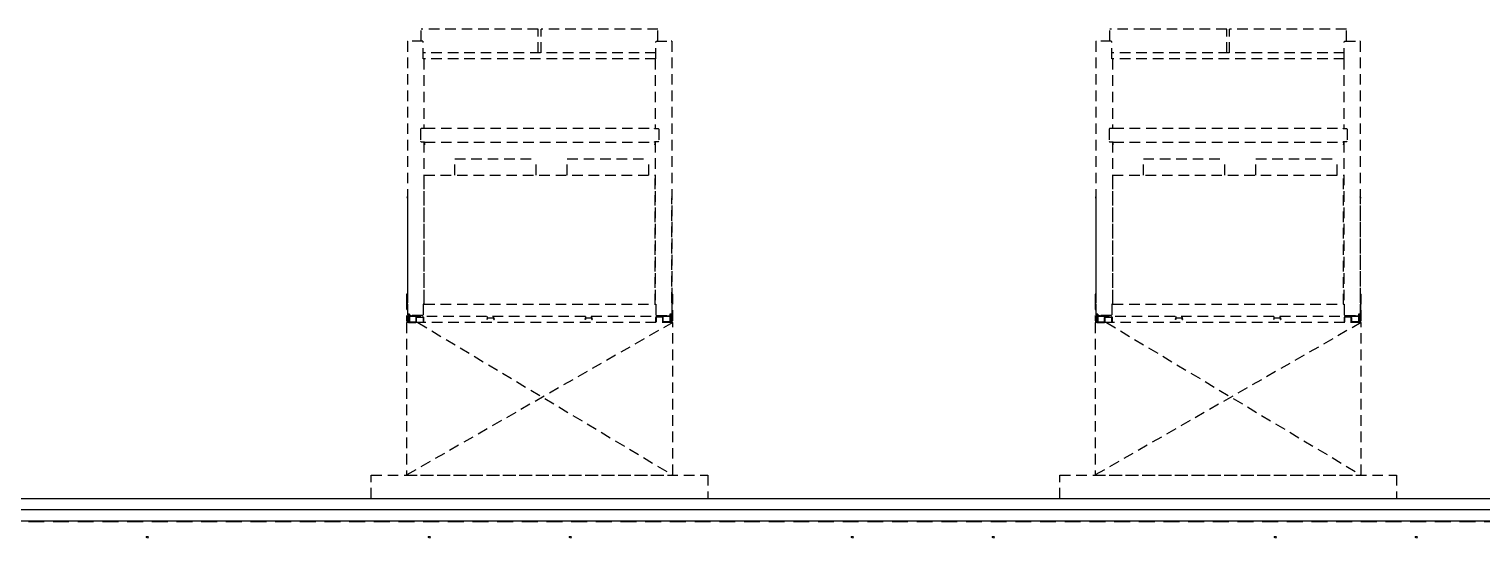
# Model space of a CAD drawing. Header units: millimetres. Extents: x 17311 to 801382, y -242618 to -104888.
# Drawn here: x 297146 to 309511, y -161657 to -157329 of the extents above; entities that cross this region are included whole.
import ezdxf

# ---------------------------------------------------------------- set-up
doc = ezdxf.new("R2010")
doc.units = ezdxf.units.MM
doc.header["$LTSCALE"] = 250
doc.linetypes.add('A2', pattern=[8, 2, -2, 2, -2])
doc.linetypes.add('HID', pattern=[2.8, 1.8, -1])
for name, color, linetype in [('A-ELE-252', 252, 'Continuous'), ('A-FIN', 6, 'Continuous'), ('A-FIN-8', 8, 'Continuous'), ('A-HAT-WIREMESH', 9, 'g_mesh'), ('A-WP', 1, 'HID'), ('C-1', 252, 'Continuous')]:
    doc.layers.add(name, color=color, linetype=linetype)
doc.styles.add('Gdim', font='')
doc.styles.get('Gdim').set_extended_font_data('Dotum')
doc.linetypes.add('g_mesh', pattern='A,10,-0.8,["X",Gdim,S=0.6,R=0,X=-0.15,Y=-0.3],-0.8', length=11.6)

# ---------------------------------------------------------------- blocks, each defined once
blk = doc.blocks.new('냉동기 횡단면도')
at = {"layer": 'A-ELE-252', "linetype": 'HID', "ltscale": 0.2, "extrusion": (0, 1, 0)}
for p, q in [((776015, 79393), (776020, 79393)), ((776015, 79393), (776015, 77056)), ((776015, 79393), (776020, 79393)), ((776015, 79393), (776015, 77056)), ((776146, 79393), (776020, 79393)), ((776146, 79393), (776020, 79393)), ((777128, 79497), (776133, 79497)), ((776133, 79393), (776133, 79497)), ((777128, 79497), (776133, 79497)), ((776133, 79393), (776133, 79497)), ((776146, 79393), (776151, 79388)), ((776146, 79393), (776151, 79388)), ((776151, 79243), (776151, 79388)), ((776151, 79243), (776151, 79388)), ((777128, 79294), (777128, 79497)), ((777128, 79294), (777128, 79497)), ((778148, 79497), (777153, 79497)), ((777153, 79294), (777153, 79497)), ((778148, 79497), (777153, 79497)), ((777153, 79294), (777153, 79497)), ((778134, 79393), (778129, 79388)), ((778134, 79393), (778129, 79388)), ((778129, 79243), (778129, 79388)), ((778129, 79243), (778129, 79388)), ((778134, 79393), (778260, 79393)), ((778134, 79393), (778260, 79393)), ((778148, 79393), (778148, 79497)), ((778148, 79393), (778148, 79497)), ((778265, 79393), (778260, 79393)), ((778265, 79393), (778260, 79393)), ((778265, 79393), (778265, 77056)), ((778265, 79393), (778265, 77056)), ((778129, 79294), (776151, 79294)), ((778129, 79294), (776151, 79294)), ((778129, 79244), (776151, 79244)), ((778129, 79244), (776151, 79244)), ((776156, 79243), (776151, 79243)), ((776156, 79243), (776151, 79243)), ((776156, 79243), (776156, 78648)), ((776156, 79243), (776156, 78648)), ((778124, 79243), (778129, 79243)), ((778124, 79243), (778124, 78648)), ((778124, 79243), (778129, 79243)), ((778124, 79243), (778124, 78648)), ((776132, 78648), (776127, 78643)), ((776132, 78648), (776127, 78643)), ((776127, 78643), (776127, 78541)), ((776127, 78643), (776127, 78541)), ((776162, 78648), (776132, 78648)), ((776162, 78648), (776132, 78648)), ((776162, 78652), (778119, 78652)), ((776162, 78652), (776162, 78648)), ((776162, 78652), (778119, 78652)), ((776162, 78652), (776162, 78648)), ((778119, 78648), (778119, 78652)), ((778119, 78648), (778119, 78652)), ((778119, 78648), (778149, 78648)), ((778119, 78648), (778149, 78648)), ((778154, 78643), (778149, 78648)), ((778154, 78643), (778149, 78648)), ((778154, 78643), (778154, 78541)), ((778154, 78643), (778154, 78541)), ((776127, 78541), (776132, 78536)), ((776127, 78541), (776132, 78536)), ((776132, 78536), (776162, 78536)), ((776132, 78536), (776162, 78536)), ((776156, 78536), (776156, 77152)), ((776156, 78536), (776156, 77152)), ((776158, 78530), (776158, 78514)), ((776158, 78530), (776158, 78514)), ((776160, 78530), (776160, 78514)), ((776160, 78530), (776160, 78514)), ((776162, 78536), (776162, 78532)), ((776162, 78536), (776162, 78532)), ((776162, 78532), (778119, 78532)), ((776162, 78532), (778119, 78532)), ((778149, 78536), (778119, 78536)), ((778119, 78532), (778119, 78536)), ((778149, 78536), (778119, 78536)), ((778119, 78532), (778119, 78536)), ((778121, 78530), (778121, 78514)), ((778121, 78530), (778121, 78514)), ((778123, 78530), (778123, 78514)), ((778123, 78530), (778123, 78514)), ((778124, 78536), (778124, 77152)), ((778124, 78536), (778124, 77152)), ((778149, 78536), (778154, 78541)), ((778149, 78536), (778154, 78541)), ((776158, 78509), (776158, 78514)), ((776160, 78514), (776158, 78514)), ((776158, 78509), (776158, 78514)), ((776160, 78514), (776158, 78514)), ((776160, 78509), (776158, 78509)), ((776160, 78509), (776158, 78509)), ((776160, 78514), (776160, 78509)), ((776160, 78514), (776160, 78509)), ((778121, 78509), (778121, 78514)), ((778121, 78514), (778123, 78514)), ((778121, 78509), (778121, 78514)), ((778121, 78514), (778123, 78514)), ((778121, 78509), (778123, 78509)), ((778121, 78509), (778123, 78509)), ((778123, 78514), (778123, 78509)), ((778123, 78514), (778123, 78509)), ((776419, 78252), (776419, 78391)), ((776419, 78391), (777112, 78391)), ((776419, 78252), (776419, 78391)), ((776419, 78391), (777112, 78391)), ((777112, 78252), (777112, 78391)), ((777112, 78252), (777112, 78391)), ((777376, 78252), (777376, 78391)), ((777376, 78391), (778069, 78391)), ((777376, 78252), (777376, 78391)), ((777376, 78391), (778069, 78391)), ((778069, 78252), (778069, 78391)), ((778069, 78252), (778069, 78391)), ((776158, 78252), (778123, 78252)), ((776158, 77152), (776158, 78252)), ((776158, 78252), (778123, 78252)), ((776158, 77152), (776158, 78252)), ((778123, 77152), (778123, 78252)), ((778123, 77152), (778123, 78252)), ((776015, 78057), (776015, 78064)), ((776015, 78064), (776015, 78064)), ((776015, 78057), (776015, 78064)), ((776015, 78064), (776015, 78064)), ((776015, 78057), (776015, 77164)), ((776015, 78057), (776015, 78057)), ((776015, 78057), (776015, 77164)), ((776015, 78057), (776015, 78057)), ((778265, 78064), (778266, 78064)), ((778265, 78064), (778266, 78064)), ((778266, 78057), (778265, 78057)), ((778266, 78057), (778265, 78057)), ((778266, 78064), (778266, 78057)), ((778266, 78064), (778266, 78057)), ((778266, 77164), (778266, 78057)), ((778266, 77164), (778266, 78057)), ((776158, 78009), (776156, 78009)), ((776158, 78009), (776156, 78009)), ((778124, 78009), (778123, 78009)), ((778124, 78009), (778123, 78009)), ((778124, 77872), (778123, 77872)), ((778124, 77872), (778123, 77872)), ((776008, 77237), (776008, 77197)), ((776015, 77237), (776008, 77237)), ((776008, 77237), (776008, 77197)), ((776015, 77237), (776008, 77237)), ((776008, 77197), (776008, 77012)), ((776008, 77197), (776008, 77012)), ((776015, 77107), (776015, 77164)), ((776015, 77164), (776015, 77164)), ((776015, 77107), (776015, 77164)), ((776015, 77164), (776015, 77164)), ((778266, 77164), (778265, 77164)), ((778266, 77164), (778265, 77164)), ((778266, 77237), (778273, 77237)), ((778266, 77237), (778273, 77237)), ((778266, 77164), (778266, 77107)), ((778266, 77164), (778266, 77107)), ((778273, 77197), (778273, 77237)), ((778273, 77197), (778273, 77237)), ((778273, 77012), (778273, 77197)), ((778273, 77012), (778273, 77197)), ((776015, 77102), (776015, 77107)), ((776015, 77107), (776015, 77107)), ((776015, 77102), (776015, 77107)), ((776015, 77107), (776015, 77107)), ((776015, 77102), (776015, 77102)), ((776015, 77102), (776015, 77102)), ((776020, 77056), (776015, 77056)), ((776020, 77056), (776015, 77056)), ((776018, 77056), (776018, 77007)), ((776018, 77056), (776018, 77007)), ((776022, 77056), (776020, 77056)), ((776022, 77056), (776020, 77056)), ((776022, 77068), (776022, 77008)), ((776032, 77068), (776022, 77068)), ((776022, 77068), (776022, 77008)), ((776032, 77068), (776022, 77068)), ((776032, 77068), (776032, 77008)), ((776032, 77068), (776032, 77008)), ((776146, 77056), (776032, 77056)), ((776146, 77056), (776032, 77056)), ((776050, 77052), (776032, 77052)), ((776050, 77052), (776032, 77052)), ((776033, 77051), (776033, 77052)), ((776033, 77051), (776033, 77052)), ((776033, 77051), (776050, 77051)), ((776033, 77051), (776033, 77047)), ((776033, 77051), (776050, 77051)), ((776033, 77051), (776033, 77047)), ((776050, 77047), (776033, 77047)), ((776050, 77047), (776033, 77047)), ((776050, 77056), (776050, 77047)), ((776050, 77056), (776050, 77047)), ((778230, 77047), (776050, 77047)), ((778230, 77047), (776050, 77047)), ((776089, 77007), (776089, 77037)), ((776089, 77007), (776089, 77037)), ((776093, 77007), (776093, 77037)), ((776093, 77007), (776093, 77037)), ((776099, 77043), (776143, 77043)), ((776099, 77043), (776143, 77043)), ((776151, 77061), (776146, 77056)), ((776151, 77061), (776146, 77056)), ((776149, 77037), (776149, 77002)), ((776149, 77037), (776149, 77002)), ((776151, 77152), (776151, 77061)), ((776156, 77152), (776151, 77152)), ((776151, 77152), (776151, 77061)), ((776156, 77152), (776151, 77152)), ((776153, 77037), (776153, 77002)), ((776153, 77037), (776153, 77002)), ((776156, 77153), (776158, 77153)), ((776156, 77153), (776158, 77153)), ((776156, 77152), (776158, 77152)), ((776156, 77152), (776158, 77152)), ((776158, 77152), (778123, 77152)), ((776158, 77152), (778123, 77152)), ((776698, 77040), (776698, 77047)), ((776698, 77040), (776698, 77047)), ((776698, 77040), (776698, 77036)), ((776698, 77040), (776698, 77036)), ((776698, 77036), (776748, 77036)), ((776698, 77036), (776748, 77036)), ((776748, 77040), (776748, 77047)), ((776748, 77040), (776748, 77047)), ((776748, 77040), (776748, 77036)), ((776748, 77040), (776748, 77036)), ((777533, 77040), (777533, 77047)), ((777533, 77040), (777533, 77047)), ((777533, 77040), (777533, 77036)), ((777533, 77040), (777533, 77036)), ((777533, 77036), (777583, 77036)), ((777533, 77036), (777583, 77036)), ((777583, 77040), (777583, 77047)), ((777583, 77040), (777583, 77047)), ((777583, 77040), (777583, 77036)), ((777583, 77040), (777583, 77036)), ((778123, 77153), (778124, 77153)), ((778123, 77153), (778124, 77153)), ((778123, 77152), (778124, 77152)), ((778123, 77152), (778124, 77152)), ((778124, 77152), (778129, 77152)), ((778124, 77152), (778129, 77152)), ((778128, 77037), (778128, 77002)), ((778128, 77037), (778128, 77002)), ((778129, 77152), (778129, 77061)), ((778129, 77152), (778129, 77061)), ((778129, 77061), (778134, 77056)), ((778129, 77061), (778134, 77056)), ((778132, 77037), (778132, 77002)), ((778132, 77037), (778132, 77002)), ((778134, 77056), (778249, 77056)), ((778134, 77056), (778249, 77056)), ((778182, 77043), (778138, 77043)), ((778182, 77043), (778138, 77043)), ((778188, 77007), (778188, 77037)), ((778188, 77007), (778188, 77037)), ((778192, 77007), (778192, 77037)), ((778192, 77007), (778192, 77037)), ((778230, 77056), (778230, 77047)), ((778230, 77056), (778230, 77047)), ((778230, 77052), (778249, 77052)), ((778230, 77052), (778249, 77052)), ((778230, 77051), (778248, 77051)), ((778230, 77051), (778248, 77051)), ((778248, 77047), (778230, 77047)), ((778248, 77047), (778230, 77047)), ((778248, 77051), (778248, 77052)), ((778248, 77051), (778248, 77052)), ((778248, 77051), (778248, 77047)), ((778248, 77051), (778248, 77047)), ((778249, 77068), (778249, 77008)), ((778259, 77068), (778249, 77068)), ((778249, 77068), (778249, 77008)), ((778259, 77068), (778249, 77068)), ((778259, 77068), (778259, 77008)), ((778259, 77068), (778259, 77008)), ((778259, 77056), (778260, 77056)), ((778259, 77056), (778260, 77056)), ((778260, 77056), (778265, 77056)), ((778260, 77056), (778265, 77056)), ((778263, 77056), (778263, 77047)), ((778263, 77056), (778263, 77047)), ((778263, 77047), (778263, 77007)), ((778263, 77047), (778263, 77007)), ((778265, 77107), (778266, 77107)), ((778265, 77107), (778266, 77107)), ((778265, 77102), (778266, 77102)), ((778265, 77102), (778266, 77102)), ((778266, 77107), (778266, 77102)), ((778266, 77107), (778266, 77102)), ((776008, 77012), (776018, 77012)), ((776008, 77012), (776018, 77012)), ((776022, 77008), (776022, 77007)), ((776032, 77008), (776022, 77008)), ((776022, 77008), (776022, 77007)), ((776032, 77008), (776022, 77008)), ((776028, 77001), (776083, 77001)), ((776028, 77001), (776083, 77001)), ((776028, 76997), (776083, 76997)), ((776028, 76997), (776083, 76997)), ((776149, 77002), (776153, 77002)), ((776149, 77002), (776153, 77002)), ((776693, 77033), (776693, 77028)), ((776693, 77033), (776693, 77028)), ((776693, 77023), (776693, 77028)), ((776695, 77028), (776693, 77028)), ((776693, 77023), (776693, 77028)), ((776695, 77028), (776693, 77028)), ((776695, 77023), (776693, 77023)), ((776695, 77023), (776693, 77023)), ((776695, 77033), (776695, 77028)), ((776695, 77033), (776695, 77028)), ((776695, 77028), (776695, 77023)), ((776695, 77028), (776695, 77023)), ((776750, 77028), (776750, 77033)), ((776750, 77028), (776750, 77033)), ((776750, 77023), (776750, 77028)), ((776750, 77028), (776753, 77028)), ((776750, 77023), (776750, 77028)), ((776750, 77028), (776753, 77028)), ((776750, 77023), (776753, 77023)), ((776750, 77023), (776753, 77023)), ((776753, 77028), (776753, 77033)), ((776753, 77028), (776753, 77033)), ((776753, 77028), (776753, 77023)), ((776753, 77028), (776753, 77023)), ((777528, 77033), (777528, 77028)), ((777528, 77033), (777528, 77028)), ((777528, 77023), (777528, 77028)), ((777530, 77028), (777528, 77028)), ((777528, 77023), (777528, 77028)), ((777530, 77028), (777528, 77028)), ((777530, 77023), (777528, 77023)), ((777530, 77023), (777528, 77023)), ((777530, 77033), (777530, 77028)), ((777530, 77033), (777530, 77028)), ((777530, 77028), (777530, 77023)), ((777530, 77028), (777530, 77023)), ((777585, 77028), (777585, 77033)), ((777585, 77028), (777585, 77033)), ((777585, 77023), (777585, 77028)), ((777585, 77028), (777588, 77028)), ((777585, 77023), (777585, 77028)), ((777585, 77028), (777588, 77028)), ((777585, 77023), (777588, 77023)), ((777585, 77023), (777588, 77023)), ((777588, 77028), (777588, 77033)), ((777588, 77028), (777588, 77033)), ((777588, 77028), (777588, 77023)), ((777588, 77028), (777588, 77023)), ((778132, 77002), (778128, 77002)), ((778132, 77002), (778128, 77002)), ((778253, 77001), (778198, 77001)), ((778253, 77001), (778198, 77001)), ((778253, 76997), (778198, 76997)), ((778253, 76997), (778198, 76997)), ((778259, 77008), (778249, 77008)), ((778259, 77008), (778249, 77008)), ((778259, 77008), (778259, 77007)), ((778259, 77008), (778259, 77007)), ((778273, 77012), (778263, 77012)), ((778273, 77012), (778263, 77012))]:
    blk.add_line(p, q, dxfattribs=at)
at = {"layer": 'A-ELE-252', "linetype": 'HID', "ltscale": 0.2}
for centre, radius, start, end in [((776162, 78530), 4, 90, 180), ((776162, 78530), 4, 90, 180), ((776162, 78530), 2, 90, 180), ((776162, 78530), 2, 90, 180), ((778258, 78064), 7.5, 0, 21.0395), ((778258, 78064), 7.5, 0, 21.0395), ((776698, 77033), 5, 90, 180), ((776698, 77033), 5, 90, 180), ((776698, 77033), 2.5, 90, 180), ((776698, 77033), 2.5, 90, 180), ((776748, 77033), 5, 0, 90), ((776748, 77033), 5, 0, 90), ((776748, 77033), 2.5, 0, 90), ((776748, 77033), 2.5, 0, 90), ((777533, 77033), 5, 90, 180), ((777533, 77033), 5, 90, 180), ((777533, 77033), 2.5, 90, 180), ((777533, 77033), 2.5, 90, 180), ((777583, 77033), 5, 0, 90), ((777583, 77033), 5, 0, 90), ((777583, 77033), 2.5, 0, 90), ((777583, 77033), 2.5, 0, 90), ((778138, 77037), 10, 90, 180), ((778138, 77037), 10, 90, 180), ((778138, 77037), 6, 90, 180), ((778138, 77037), 6, 90, 180), ((778182, 77037), 10, 0, 90), ((778182, 77037), 10, 0, 90), ((778182, 77037), 6, 0, 90), ((778182, 77037), 6, 0, 90), ((776028, 77007), 10, 180, 270), ((776028, 77007), 10, 180, 270), ((776028, 77007), 6, 180, 270), ((776028, 77007), 6, 180, 270), ((776083, 77007), 10, 270, 0), ((776083, 77007), 6, 270, 0), ((776083, 77007), 10, 270, 0), ((776083, 77007), 6, 270, 0)]:
    blk.add_arc(centre, radius, start, end, dxfattribs=at)
at = {"layer": 'A-ELE-252', "linetype": 'HID', "ltscale": 0.2, "extrusion": (0, 0, -1)}
for centre, radius, start, end in [((-778119, 78530), 4, 90, 180), ((-778119, 78530), 4, 90, 180), ((-778119, 78530), 2, 90, 180), ((-778119, 78530), 2, 90, 180), ((-776022, 78064), 7.5, 0, 21.0395), ((-776022, 78064), 7.5, 0, 21.0395), ((-776099, 77037), 10, 0, 90), ((-776099, 77037), 10, 0, 90), ((-776099, 77037), 6, 0, 90), ((-776099, 77037), 6, 0, 90), ((-776143, 77037), 10, 90, 180), ((-776143, 77037), 10, 90, 180), ((-776143, 77037), 6, 90, 180), ((-776143, 77037), 6, 90, 180), ((-778198, 77007), 10, 270, 0), ((-778198, 77007), 10, 270, 0), ((-778198, 77007), 6, 270, 0), ((-778198, 77007), 6, 270, 0), ((-778253, 77007), 10, 180, 270), ((-778253, 77007), 6, 180, 270), ((-778253, 77007), 10, 180, 270), ((-778253, 77007), 6, 180, 270)]:
    blk.add_arc(centre, radius, start, end, dxfattribs=at)

msp = doc.modelspace()

# ---------------------------------------------------------------- linework, layer by layer
at = {"layer": 'A-ELE-252', "linetype": 'HID', "ltscale": 0.2, "elevation": 0}
for points in [[(300358.2, -159829.5), (300358.2, -161129.5), (302623.2, -161129.5), (302623.2, -159829.5)], [(306218.2, -159829.5), (306218.2, -161129.5), (308483.2, -161129.5), (308483.2, -159829.5)]]:
    msp.add_lwpolyline(points, close=True, dxfattribs=at)
for points in [[(302623.2, -159829.5), (300358.2, -161129.5)], [(300454, -159829.5), (302623.2, -161129.5)], [(308483.2, -159829.5), (306218.2, -161129.5)], [(306314, -159829.5), (308483.2, -161129.5)], [(300058.2, -161329.5), (300058.2, -161129.5), (302923.2, -161129.5), (302923.2, -161329.5)], [(305918.2, -161329.5), (305918.2, -161129.5), (308783.2, -161129.5), (308783.2, -161329.5)]]:
    msp.add_lwpolyline(points, dxfattribs=at)
at = {"layer": 'A-FIN'}
msp.add_line((292469.7, -161329.5), (363251.7, -161329.5), dxfattribs=at)
at = {"layer": 'A-FIN-8'}
msp.add_line((363842.4, -161521.5), (291878.9, -161521.5), dxfattribs=at)
at = {"layer": 'A-HAT-WIREMESH', "ltscale": 0.6}
msp.add_line((363752.7, -161425.5), (291968.7, -161425.5), dxfattribs=at)
at = {"layer": 'A-WP', "ltscale": 0.3}
msp.add_line((363845.5, -161526.5), (291875.8, -161526.5), dxfattribs=at)
at = {"layer": 'C-1', "linetype": 'A2'}
for p, q in [((298146.9, -161666.7), (298142.6, -161656.9)), ((298159.4, -161654.6), (298144.1, -161654.6)), ((298156.6, -161666.7), (298160.9, -161656.9)), ((300546.9, -161666.7), (300542.6, -161656.9)), ((300559.4, -161654.6), (300544.1, -161654.6)), ((300556.6, -161666.7), (300560.9, -161656.9)), ((301746.9, -161666.7), (301742.6, -161656.9)), ((301759.4, -161654.6), (301744.1, -161654.6)), ((301756.6, -161666.7), (301760.9, -161656.9)), ((304146.9, -161666.7), (304142.6, -161656.9)), ((304159.4, -161654.6), (304144.1, -161654.6)), ((304156.6, -161666.7), (304160.9, -161656.9)), ((305346.9, -161666.7), (305342.6, -161656.9)), ((305359.4, -161654.6), (305344.1, -161654.6)), ((305356.6, -161666.7), (305360.9, -161656.9)), ((307746.9, -161666.7), (307742.6, -161656.9)), ((307759.4, -161654.6), (307744.1, -161654.6)), ((307756.6, -161666.7), (307760.9, -161656.9)), ((308946.9, -161666.7), (308942.6, -161656.9)), ((308959.4, -161654.6), (308944.1, -161654.6)), ((308956.6, -161666.7), (308960.9, -161656.9))]:
    msp.add_line(p, q, dxfattribs=at)
for centre, start, end in [((298144.1, -161656.2), 90, 203.42869), ((298159.4, -161656.2), 336.57131, 90), ((300544.1, -161656.2), 90, 203.42869), ((300559.4, -161656.2), 336.57131, 90), ((301744.1, -161656.2), 90, 203.42869), ((301759.4, -161656.2), 336.57131, 90), ((304144.1, -161656.2), 90, 203.42869), ((304159.4, -161656.2), 336.57131, 90), ((305344.1, -161656.2), 90, 203.42869), ((305359.4, -161656.2), 336.57131, 90), ((307744.1, -161656.2), 90, 203.42869), ((307759.4, -161656.2), 336.57131, 90), ((308944.1, -161656.2), 90, 203.42869), ((308959.4, -161656.2), 336.57131, 90)]:
    msp.add_arc(centre, 1.62, start, end, dxfattribs=at)

# ---------------------------------------------------------------- block references
for p in [(-475649.8, -236826.3), (-469789.8, -236826.3)]:
    msp.add_blockref('냉동기 횡단면도', p)

doc.saveas('drawing.dxf')
